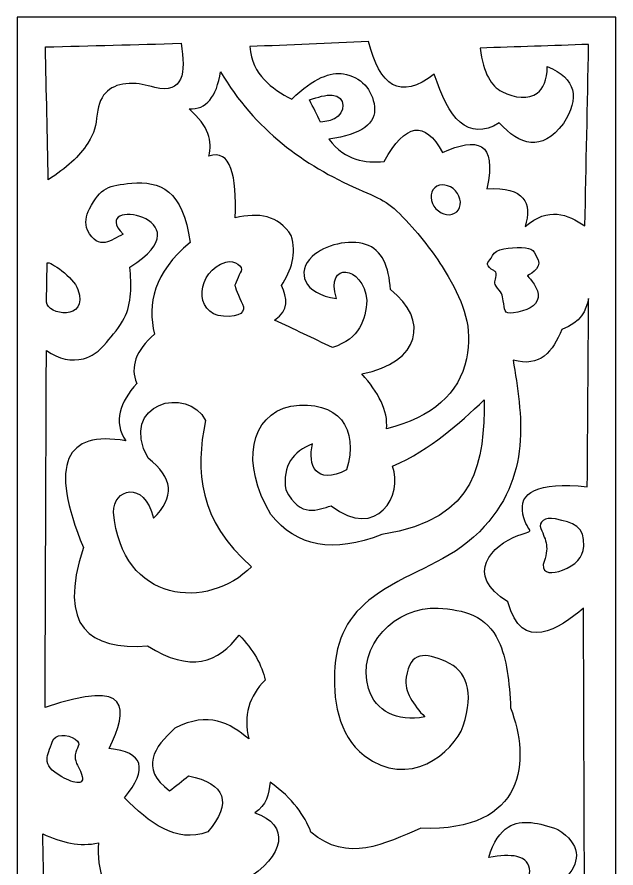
# Model space of a CAD drawing. Header units: centimetres. Extents: x -21.3 to -15.9, y -9 to 9.
# Drawn here: x -21.33 to -15.86, y 1.23 to 9 of the extents above; entities that cross this region are included whole.
import ezdxf

# ---------------------------------------------------------------- set-up
doc = ezdxf.new("R2010")
doc.units = ezdxf.units.CM
doc.header["$MEASUREMENT"] = 0
doc.layers.add('layer 1', color=7, linetype='Continuous')

msp = doc.modelspace()

# ---------------------------------------------------------------- linework, layer by layer
at = {"layer": 'layer 1', "color": 250}
for points, knots in [([(-15.86058, -9.00021), (-15.86058, -9.00021), (-21.32769, -9.00021), (-21.32769, -9.00021), (-21.32769, -9.00021), (-21.32769, -9.00021), (-21.32769, 9.00077), (-21.32769, 9.00077), (-21.32769, 9.00077), (-21.32769, 9.00077), (-15.86058, 9.00077), (-15.86058, 9.00077), (-15.86058, 9.00077), (-15.86058, 9.00077), (-15.86058, -9.00021), (-15.86058, -9.00021)], [0, 0, 0, 0, 0.2, 0.2, 0.2, 0.2, 0.4, 0.4, 0.4, 0.4, 0.6, 0.6, 0.6, 0.6, 1, 1, 1, 1]), ([(-19.83013, 8.76064), (-20.24299, 8.74951), (-20.65589, 8.73835), (-21.06882, 8.72716), (-21.06882, 8.72716), (-21.05986, 8.32322), (-21.05093, 7.91925), (-21.04204, 7.51524), (-21.04204, 7.51524), (-20.87753, 7.62289), (-20.75907, 7.72718), (-20.68135, 7.84993), (-20.68135, 7.84993), (-20.62034, 7.94626), (-20.60799, 8.0082), (-20.59628, 8.11426), (-20.59628, 8.11426), (-20.57483, 8.30847), (-20.46579, 8.38594), (-20.30484, 8.39409), (-20.30484, 8.39409), (-20.21197, 8.39875), (-20.15511, 8.37834), (-20.06968, 8.35783), (-20.06968, 8.35783), (-19.80939, 8.2953), (-19.78442, 8.48948), (-19.83013, 8.76064)], [0, 0, 0, 0, 0.125, 0.125, 0.125, 0.125, 0.25, 0.25, 0.25, 0.25, 0.375, 0.375, 0.375, 0.375, 0.5, 0.5, 0.5, 0.5, 0.625, 0.625, 0.625, 0.625, 0.75, 0.75, 0.75, 0.75, 1, 1, 1, 1]), ([(-16.1439, 7.09484), (-16.30553, 7.20116), (-16.47389, 7.27129), (-16.68974, 7.08808), (-16.68974, 7.08808), (-16.6256, 7.30548), (-16.69071, 7.44961), (-17.04014, 7.43273), (-17.04014, 7.43273), (-16.9423, 7.86753), (-17.12877, 7.90582), (-17.4445, 7.76389), (-17.4445, 7.76389), (-17.60394, 8.06121), (-17.78136, 8.03414), (-17.97686, 7.6828), (-17.97686, 7.6828), (-18.15237, 7.66572), (-18.32471, 7.68584), (-18.48226, 7.88554), (-18.48226, 7.88554), (-18.17507, 7.92801), (-18.0498, 8.03133), (-18.06516, 8.18161), (-18.06516, 8.18161), (-18.08111, 8.33768), (-18.19076, 8.45652), (-18.34764, 8.48133), (-18.34764, 8.48133), (-18.46661, 8.50012), (-18.61359, 8.44879), (-18.81921, 8.2505), (-18.81921, 8.2505), (-19.00815, 8.34929), (-19.17674, 8.46852), (-19.20336, 8.73033), (-19.20336, 8.73033), (-18.84166, 8.74608), (-18.48, 8.76186), (-18.11837, 8.77765), (-18.11837, 8.77765), (-18.01952, 8.37439), (-17.83305, 8.23469), (-17.51861, 8.48026), (-17.51861, 8.48026), (-17.39165, 8.07917), (-17.21417, 7.8584), (-16.92561, 8.03424), (-16.92561, 8.03424), (-16.73797, 7.8269), (-16.54476, 7.76602), (-16.3393, 8.02748), (-16.3393, 8.02748), (-16.19497, 8.26005), (-16.21852, 8.44141), (-16.48758, 8.54786), (-16.48758, 8.54786), (-16.48955, 8.42456), (-16.52471, 8.34706), (-16.57941, 8.30543), (-16.57941, 8.30543), (-16.65933, 8.24465), (-16.78105, 8.26037), (-16.90193, 8.32137), (-16.90193, 8.32137), (-16.99657, 8.36912), (-17.07045, 8.48136), (-17.10079, 8.71681), (-17.10079, 8.71681), (-16.77057, 8.72806), (-16.44038, 8.73932), (-16.11019, 8.75061), (-16.11019, 8.75061), (-16.12145, 8.19865), (-16.13267, 7.64673), (-16.1439, 7.09484)], [0, 0, 0, 0, 0.05, 0.05, 0.05, 0.05, 0.1, 0.1, 0.1, 0.1, 0.15, 0.15, 0.15, 0.15, 0.2, 0.2, 0.2, 0.2, 0.25, 0.25, 0.25, 0.25, 0.3, 0.3, 0.3, 0.3, 0.35, 0.35, 0.35, 0.35, 0.4, 0.4, 0.4, 0.4, 0.45, 0.45, 0.45, 0.45, 0.5, 0.5, 0.5, 0.5, 0.55, 0.55, 0.55, 0.55, 0.6, 0.6, 0.6, 0.6, 0.65, 0.65, 0.65, 0.65, 0.7, 0.7, 0.7, 0.7, 0.75, 0.75, 0.75, 0.75, 0.8, 0.8, 0.8, 0.8, 0.85, 0.85, 0.85, 0.85, 0.9, 0.9, 0.9, 0.9, 1, 1, 1, 1]), ([(-19.46999, 8.50174), (-19.50579, 8.26881), (-19.60134, 8.15534), (-19.7567, 8.16126), (-19.7567, 8.16126), (-19.57592, 8.00451), (-19.54305, 7.86416), (-19.5775, 7.73119), (-19.5775, 7.73119), (-19.37583, 7.7985), (-19.32213, 7.55357), (-19.33559, 7.16671), (-19.33559, 7.16671), (-19.12356, 7.21756), (-18.94142, 7.19372), (-18.82487, 7.00544), (-18.82487, 7.00544), (-18.77416, 6.83976), (-18.82193, 6.69042), (-18.91447, 6.54848), (-18.91447, 6.54848), (-18.86346, 6.43498), (-18.83642, 6.32445), (-18.97719, 6.23489), (-18.97719, 6.23489), (-18.801, 6.15127), (-18.62478, 6.06766), (-18.44856, 5.98401), (-18.44856, 5.98401), (-18.19416, 6.06746), (-18.14958, 6.23479), (-18.13496, 6.41408), (-18.13496, 6.41408), (-18.16731, 6.73916), (-18.51772, 6.77274), (-18.41272, 6.432), (-18.41272, 6.432), (-18.7138, 6.4702), (-18.78192, 6.67518), (-18.63319, 6.81514), (-18.63319, 6.81514), (-18.51998, 6.92163), (-18.29362, 6.97351), (-18.1459, 6.92506), (-18.1459, 6.92506), (-17.99397, 6.87515), (-17.93225, 6.72212), (-17.91993, 6.51264), (-17.91993, 6.51264), (-17.56218, 6.23641), (-17.64463, 5.84829), (-18.17976, 5.74209), (-18.17976, 5.74209), (-18.03194, 5.57486), (-17.93642, 5.40763), (-17.95577, 5.24034), (-17.95577, 5.24034), (-17.53533, 5.3488), (-17.29193, 5.56218), (-17.22568, 5.88057), (-17.22568, 5.88057), (-17.16552, 6.16964), (-17.24923, 6.38326), (-17.39201, 6.63064), (-17.39201, 6.63064), (-17.48623, 6.79396), (-17.60552, 6.95478), (-17.74778, 7.11328), (-17.74778, 7.11328), (-17.91977, 7.30499), (-17.98475, 7.33048), (-18.21208, 7.42998), (-18.21208, 7.42998), (-18.46295, 7.53983), (-18.69682, 7.67458), (-18.90613, 7.84492), (-18.90613, 7.84492), (-19.12314, 8.02153), (-19.31388, 8.2365), (-19.46999, 8.50174)], [0, 0, 0, 0, 0.047619, 0.047619, 0.047619, 0.047619, 0.0952381, 0.0952381, 0.0952381, 0.0952381, 0.1428571, 0.1428571, 0.1428571, 0.1428571, 0.1904762, 0.1904762, 0.1904762, 0.1904762, 0.2380952, 0.2380952, 0.2380952, 0.2380952, 0.2857143, 0.2857143, 0.2857143, 0.2857143, 0.3333333, 0.3333333, 0.3333333, 0.3333333, 0.3809524, 0.3809524, 0.3809524, 0.3809524, 0.4285714, 0.4285714, 0.4285714, 0.4285714, 0.4761905, 0.4761905, 0.4761905, 0.4761905, 0.5238095, 0.5238095, 0.5238095, 0.5238095, 0.5714286, 0.5714286, 0.5714286, 0.5714286, 0.6190476, 0.6190476, 0.6190476, 0.6190476, 0.6666667, 0.6666667, 0.6666667, 0.6666667, 0.7142857, 0.7142857, 0.7142857, 0.7142857, 0.7619048, 0.7619048, 0.7619048, 0.7619048, 0.8095238, 0.8095238, 0.8095238, 0.8095238, 0.8571429, 0.8571429, 0.8571429, 0.8571429, 0.9047619, 0.9047619, 0.9047619, 0.9047619, 1, 1, 1, 1]), ([(-18.5564, 8.041), (-18.50012, 8.04585), (-18.45927, 8.05691), (-18.42967, 8.07247), (-18.42967, 8.07247), (-18.33137, 8.12423), (-18.316, 8.27764), (-18.45263, 8.28735), (-18.45263, 8.28735), (-18.50934, 8.29136), (-18.58163, 8.27043), (-18.65748, 8.24374), (-18.65748, 8.24374), (-18.62378, 8.17614), (-18.59007, 8.10857), (-18.5564, 8.041)], [0, 0, 0, 0, 0.2, 0.2, 0.2, 0.2, 0.4, 0.4, 0.4, 0.4, 0.6, 0.6, 0.6, 0.6, 1, 1, 1, 1]), ([(-21.05951, 5.95622), (-21.06365, 4.87001), (-21.06782, 3.78376), (-21.07199, 2.69748), (-21.07199, 2.69748), (-20.27062, 2.96964), (-20.31736, 2.686), (-20.48517, 2.32291), (-20.48517, 2.32291), (-20.17306, 2.28966), (-20.12732, 2.13983), (-20.34783, 1.87343), (-20.34783, 1.87343), (-20.11904, 1.6441), (-19.88195, 1.45649), (-19.5862, 1.56129), (-19.5862, 1.56129), (-19.3615, 1.83186), (-19.41978, 2.00249), (-19.761, 2.0732), (-19.761, 2.0732), (-19.81929, 2.02743), (-19.87755, 1.98166), (-19.9358, 1.93586), (-19.9358, 1.93586), (-20.21168, 2.14821), (-20.07803, 2.33132), (-19.88586, 2.5102), (-19.88586, 2.5102), (-19.57763, 2.66497), (-19.38631, 2.55648), (-19.21164, 2.41031), (-19.21164, 2.41031), (-19.26161, 2.6226), (-19.2117, 2.8016), (-19.06181, 2.94719), (-19.06181, 2.94719), (-19.09099, 3.08457), (-19.17007, 3.22194), (-19.29904, 3.35922), (-19.29904, 3.35922), (-19.49049, 3.10744), (-19.74444, 3.01176), (-20.13557, 3.25933), (-20.13557, 3.25933), (-20.66634, 3.22391), (-20.95771, 3.42786), (-20.72239, 4.1583), (-20.72239, 4.1583), (-21.03977, 4.92933), (-20.88374, 5.22695), (-20.33534, 5.13217), (-20.33534, 5.13217), (-20.45195, 5.30704), (-20.38538, 5.48184), (-20.23546, 5.65657), (-20.23546, 5.65657), (-20.29792, 5.80649), (-20.24383, 5.95622), (-20.07314, 6.10605), (-20.07314, 6.10605), (-20.13984, 6.38491), (-20.08159, 6.6637), (-19.74852, 6.94259), (-19.74852, 6.94259), (-19.81095, 7.42471), (-20.02611, 7.50593), (-20.28087, 7.48338), (-20.28087, 7.48338), (-20.48989, 7.46491), (-20.56888, 7.44369), (-20.6665, 7.24842), (-20.6665, 7.24842), (-20.69875, 7.18395), (-20.71014, 7.11942), (-20.68494, 7.05496), (-20.68494, 7.05496), (-20.5768, 6.85593), (-20.46857, 6.96775), (-20.36031, 7.0175), (-20.36031, 7.0175), (-20.52751, 7.19437), (-20.32822, 7.23257), (-20.17898, 7.17005), (-20.17898, 7.17005), (-20.02973, 7.10749), (-19.9305, 6.94414), (-20.29788, 6.71785), (-20.29788, 6.71785), (-20.28142, 6.55207), (-20.27841, 6.39025), (-20.34957, 6.25041), (-20.34957, 6.25041), (-20.38625, 6.17822), (-20.45742, 6.0947), (-20.50978, 6.03049), (-20.50978, 6.03049), (-20.5781, 5.94681), (-20.64897, 5.9014), (-20.72191, 5.88176), (-20.72191, 5.88176), (-20.83082, 5.85249), (-20.94283, 5.87827), (-21.05951, 5.95622)], [0, 0, 0, 0, 0.037037, 0.037037, 0.037037, 0.037037, 0.0740741, 0.0740741, 0.0740741, 0.0740741, 0.1111111, 0.1111111, 0.1111111, 0.1111111, 0.1481481, 0.1481481, 0.1481481, 0.1481481, 0.1851852, 0.1851852, 0.1851852, 0.1851852, 0.2222222, 0.2222222, 0.2222222, 0.2222222, 0.2592593, 0.2592593, 0.2592593, 0.2592593, 0.2962963, 0.2962963, 0.2962963, 0.2962963, 0.3333333, 0.3333333, 0.3333333, 0.3333333, 0.3703704, 0.3703704, 0.3703704, 0.3703704, 0.4074074, 0.4074074, 0.4074074, 0.4074074, 0.4444444, 0.4444444, 0.4444444, 0.4444444, 0.4814815, 0.4814815, 0.4814815, 0.4814815, 0.5185185, 0.5185185, 0.5185185, 0.5185185, 0.5555556, 0.5555556, 0.5555556, 0.5555556, 0.5925926, 0.5925926, 0.5925926, 0.5925926, 0.6296296, 0.6296296, 0.6296296, 0.6296296, 0.6666667, 0.6666667, 0.6666667, 0.6666667, 0.7037037, 0.7037037, 0.7037037, 0.7037037, 0.7407407, 0.7407407, 0.7407407, 0.7407407, 0.7777778, 0.7777778, 0.7777778, 0.7777778, 0.8148148, 0.8148148, 0.8148148, 0.8148148, 0.8518519, 0.8518519, 0.8518519, 0.8518519, 0.8888889, 0.8888889, 0.8888889, 0.8888889, 0.9259259, 0.9259259, 0.9259259, 0.9259259, 1, 1, 1, 1]), ([(-17.31434, 7.22293), (-17.36319, 7.17807), (-17.44813, 7.19055), (-17.50347, 7.25078), (-17.50347, 7.25078), (-17.55875, 7.31098), (-17.56399, 7.39666), (-17.51515, 7.44156), (-17.51515, 7.44156), (-17.46627, 7.48642), (-17.38133, 7.47394), (-17.32602, 7.41374), (-17.32602, 7.41374), (-17.27071, 7.35355), (-17.26547, 7.26783), (-17.31434, 7.22293)], [0, 0, 0, 0, 0.2, 0.2, 0.2, 0.2, 0.4, 0.4, 0.4, 0.4, 0.6, 0.6, 0.6, 0.6, 1, 1, 1, 1]), ([(-16.67049, 6.63747), (-16.67049, 6.63747), (-16.53283, 6.7063), (-16.57155, 6.78374), (-16.57155, 6.78374), (-16.61026, 6.86117), (-16.61457, 6.89559), (-16.72212, 6.89559), (-16.72212, 6.89559), (-16.82967, 6.89559), (-16.95873, 6.89129), (-16.98884, 6.82245), (-16.98884, 6.82245), (-17.01896, 6.75362), (-17.05768, 6.76223), (-17.01466, 6.7149), (-17.01466, 6.7149), (-16.97164, 6.66758), (-16.95443, 6.6977), (-16.95443, 6.64177), (-16.95443, 6.64177), (-16.95443, 6.58584), (-16.98884, 6.57724), (-16.94152, 6.52561), (-16.94152, 6.52561), (-16.8942, 6.47399), (-16.8985, 6.45678), (-16.88559, 6.38365), (-16.88559, 6.38365), (-16.87269, 6.31051), (-16.87699, 6.2804), (-16.75653, 6.30621), (-16.75653, 6.30621), (-16.63608, 6.33202), (-16.56294, 6.38365), (-16.57155, 6.46969), (-16.57155, 6.46969), (-16.58015, 6.55573), (-16.67049, 6.63747), (-16.67049, 6.63747)], [0, 0, 0, 0, 0.0909091, 0.0909091, 0.0909091, 0.0909091, 0.1818182, 0.1818182, 0.1818182, 0.1818182, 0.2727273, 0.2727273, 0.2727273, 0.2727273, 0.3636364, 0.3636364, 0.3636364, 0.3636364, 0.4545455, 0.4545455, 0.4545455, 0.4545455, 0.5454545, 0.5454545, 0.5454545, 0.5454545, 0.6363636, 0.6363636, 0.6363636, 0.6363636, 0.7272727, 0.7272727, 0.7272727, 0.7272727, 0.8181818, 0.8181818, 0.8181818, 0.8181818, 1, 1, 1, 1]), ([(-21.05135, 6.75776), (-21.05135, 6.75776), (-21.05718, 6.39678), (-21.05718, 6.39678), (-21.05718, 6.39678), (-21.05899, 6.28276), (-20.66825, 6.21713), (-20.77188, 6.51323), (-20.77188, 6.51323), (-20.81264, 6.62967), (-21.02807, 6.76941), (-21.05135, 6.75776)], [0, 0, 0, 0, 0.25, 0.25, 0.25, 0.25, 0.5, 0.5, 0.5, 0.5, 1, 1, 1, 1]), ([(-19.3396, 6.54816), (-19.3396, 6.54816), (-19.30466, 6.64714), (-19.28137, 6.68207), (-19.28137, 6.68207), (-19.25809, 6.71701), (-19.3396, 6.78687), (-19.42111, 6.76358), (-19.42111, 6.76358), (-19.69146, 6.68634), (-19.72371, 6.28936), (-19.4444, 6.26869), (-19.4444, 6.26869), (-19.2872, 6.25704), (-19.2348, 6.31527), (-19.26973, 6.37931), (-19.26973, 6.37931), (-19.30466, 6.44336), (-19.3396, 6.54816), (-19.3396, 6.54816)], [0, 0, 0, 0, 0.1666667, 0.1666667, 0.1666667, 0.1666667, 0.3333333, 0.3333333, 0.3333333, 0.3333333, 0.5, 0.5, 0.5, 0.5, 0.6666667, 0.6666667, 0.6666667, 0.6666667, 1, 1, 1, 1]), ([(-16.14565, 0.29934), (-16.24954, 0.45939), (-16.37485, 0.58321), (-16.53981, 0.63962), (-16.53981, 0.63962), (-16.60438, 0.66168), (-16.67502, 0.67345), (-16.75285, 0.673), (-16.75285, 0.673), (-16.67014, 0.67792), (-16.60344, 0.69454), (-16.55127, 0.72171), (-16.55127, 0.72171), (-16.46991, 0.76412), (-16.42382, 0.83227), (-16.40729, 0.92177), (-16.40729, 0.92177), (-16.37818, 1.07936), (-16.40917, 1.02903), (-16.30298, 1.15961), (-16.30298, 1.15961), (-16.18453, 1.3052), (-16.18288, 1.4475), (-16.39086, 1.5838), (-16.39086, 1.5838), (-16.55948, 1.64513), (-16.72031, 1.68252), (-16.84429, 1.60628), (-16.84429, 1.60628), (-16.91869, 1.56055), (-16.97985, 1.47386), (-17.02142, 1.32691), (-17.02142, 1.32691), (-16.91552, 1.34703), (-16.82905, 1.35175), (-16.76604, 1.33804), (-16.76604, 1.33804), (-16.6016, 1.30226), (-16.62893, 1.12028), (-16.72538, 1.02942), (-16.72538, 1.02942), (-16.84057, 0.9208), (-17.06544, 0.95431), (-17.37172, 1.09337), (-17.37172, 1.09337), (-17.77143, 1.15166), (-18.16944, 1.21994), (-18.60948, 1.02331), (-18.60948, 1.02331), (-18.82335, 0.97382), (-19.03739, 0.96783), (-19.25171, 1.11672), (-19.25171, 1.11672), (-18.8742, 1.34185), (-18.83477, 1.63057), (-19.1583, 1.7356), (-19.1583, 1.7356), (-19.05052, 1.80282), (-19.0282, 1.90668), (-19.01817, 2.01585), (-19.01817, 2.01585), (-18.80401, 1.86398), (-18.70571, 1.71218), (-18.64451, 1.56045), (-18.64451, 1.56045), (-18.3097, 1.27089), (-17.97498, 1.45658), (-17.64029, 1.59548), (-17.64029, 1.59548), (-16.67703, 1.56119), (-16.64057, 2.22393), (-16.82291, 2.69311), (-16.82291, 2.69311), (-16.83145, 2.9305), (-16.85872, 3.14473), (-16.93143, 3.30264), (-16.93143, 3.30264), (-17.04008, 3.53871), (-17.24748, 3.5901), (-17.48465, 3.60401), (-17.48465, 3.60401), (-17.86888, 3.62659), (-18.23711, 3.26011), (-18.11798, 2.87037), (-18.11798, 2.87037), (-18.05458, 2.66293), (-17.86436, 2.56211), (-17.60526, 2.61137), (-17.60526, 2.61137), (-17.71013, 2.72284), (-17.79459, 2.83819), (-17.77482, 2.97346), (-17.77482, 2.97346), (-17.74002, 3.21182), (-17.60271, 3.19946), (-17.41513, 3.11759), (-17.41513, 3.11759), (-17.22025, 3.03246), (-17.15387, 2.8466), (-17.25496, 2.52964), (-17.25496, 2.52964), (-17.34216, 2.283), (-17.75567, 1.94543), (-18.15829, 2.25951), (-18.15829, 2.25951), (-18.39956, 2.44764), (-18.44943, 2.77954), (-18.42598, 3.07331), (-18.42598, 3.07331), (-18.40166, 3.37778), (-18.27518, 3.57183), (-18.02787, 3.74113), (-18.02787, 3.74113), (-17.71327, 3.95642), (-17.38961, 4.01937), (-17.10723, 4.30246), (-17.10723, 4.30246), (-16.61363, 4.7972), (-16.71956, 5.37852), (-16.79955, 5.86925), (-16.79955, 5.86925), (-16.55178, 5.79889), (-16.43602, 5.945), (-16.35583, 6.14949), (-16.35583, 6.14949), (-16.17861, 6.21419), (-16.13507, 6.31905), (-16.11061, 6.42974), (-16.11061, 6.42974), (-16.11453, 5.85754), (-16.11841, 5.28537), (-16.12229, 4.71323), (-16.12229, 4.71323), (-16.58054, 4.75641), (-16.75217, 4.66173), (-16.70941, 4.46374), (-16.70941, 4.46374), (-16.66677, 4.26643), (-16.57083, 4.33413), (-16.75644, 4.2663), (-16.75644, 4.2663), (-16.9881, 4.18159), (-17.25699, 3.91023), (-16.84626, 3.6623), (-16.84626, 3.6623), (-16.72399, 3.18604), (-16.37404, 3.41925), (-16.15732, 3.60392), (-16.15732, 3.60392), (-16.15341, 2.50237), (-16.14953, 1.40085), (-16.14565, 0.29934)], [0, 0, 0, 0, 0.025641, 0.025641, 0.025641, 0.025641, 0.0512821, 0.0512821, 0.0512821, 0.0512821, 0.0769231, 0.0769231, 0.0769231, 0.0769231, 0.1025641, 0.1025641, 0.1025641, 0.1025641, 0.1282051, 0.1282051, 0.1282051, 0.1282051, 0.1538462, 0.1538462, 0.1538462, 0.1538462, 0.1794872, 0.1794872, 0.1794872, 0.1794872, 0.2051282, 0.2051282, 0.2051282, 0.2051282, 0.2307692, 0.2307692, 0.2307692, 0.2307692, 0.2564103, 0.2564103, 0.2564103, 0.2564103, 0.2820513, 0.2820513, 0.2820513, 0.2820513, 0.3076923, 0.3076923, 0.3076923, 0.3076923, 0.3333333, 0.3333333, 0.3333333, 0.3333333, 0.3589744, 0.3589744, 0.3589744, 0.3589744, 0.3846154, 0.3846154, 0.3846154, 0.3846154, 0.4102564, 0.4102564, 0.4102564, 0.4102564, 0.4358974, 0.4358974, 0.4358974, 0.4358974, 0.4615385, 0.4615385, 0.4615385, 0.4615385, 0.4871795, 0.4871795, 0.4871795, 0.4871795, 0.5128205, 0.5128205, 0.5128205, 0.5128205, 0.5384615, 0.5384615, 0.5384615, 0.5384615, 0.5641026, 0.5641026, 0.5641026, 0.5641026, 0.5897436, 0.5897436, 0.5897436, 0.5897436, 0.6153846, 0.6153846, 0.6153846, 0.6153846, 0.6410256, 0.6410256, 0.6410256, 0.6410256, 0.6666667, 0.6666667, 0.6666667, 0.6666667, 0.6923077, 0.6923077, 0.6923077, 0.6923077, 0.7179487, 0.7179487, 0.7179487, 0.7179487, 0.7435897, 0.7435897, 0.7435897, 0.7435897, 0.7692308, 0.7692308, 0.7692308, 0.7692308, 0.7948718, 0.7948718, 0.7948718, 0.7948718, 0.8205128, 0.8205128, 0.8205128, 0.8205128, 0.8461538, 0.8461538, 0.8461538, 0.8461538, 0.8717949, 0.8717949, 0.8717949, 0.8717949, 0.8974359, 0.8974359, 0.8974359, 0.8974359, 0.9230769, 0.9230769, 0.9230769, 0.9230769, 0.9487179, 0.9487179, 0.9487179, 0.9487179, 1, 1, 1, 1]), ([(-19.18734, 3.98305), (-19.67102, 4.4051), (-19.70239, 4.85642), (-19.6071, 5.31606), (-19.6071, 5.31606), (-19.76498, 5.64001), (-20.40508, 5.47854), (-20.13179, 4.97229), (-20.13179, 4.97229), (-19.90087, 4.7992), (-19.8845, 4.61677), (-20.08281, 4.42502), (-20.08281, 4.42502), (-20.16536, 4.78452), (-20.45321, 4.68664), (-20.44661, 4.48118), (-20.44661, 4.48118), (-20.37344, 3.63794), (-19.57873, 3.58279), (-19.18734, 3.98305)], [0, 0, 0, 0, 0.1666667, 0.1666667, 0.1666667, 0.1666667, 0.3333333, 0.3333333, 0.3333333, 0.3333333, 0.5, 0.5, 0.5, 0.5, 0.6666667, 0.6666667, 0.6666667, 0.6666667, 1, 1, 1, 1]), ([(-17.06243, 5.5058), (-17.30322, 5.28462), (-17.53614, 5.05972), (-17.9002, 4.90012), (-17.9002, 4.90012), (-17.80215, 4.64168), (-18.03624, 4.21633), (-18.46059, 4.53785), (-18.46059, 4.53785), (-18.58086, 4.50702), (-18.73945, 4.41671), (-18.87381, 4.68502), (-18.87381, 4.68502), (-18.9082, 4.90724), (-18.80725, 5.03274), (-18.63041, 5.1039), (-18.63041, 5.1039), (-18.67521, 4.90882), (-18.60366, 4.72536), (-18.31908, 4.86616), (-18.31908, 4.86616), (-18.20632, 5.24377), (-18.39034, 5.51053), (-18.82853, 5.4492), (-18.82853, 5.4492), (-19.20174, 5.36471), (-19.29043, 4.92742), (-19.00967, 4.4586), (-19.00967, 4.4586), (-18.77758, 4.16428), (-18.43979, 4.10392), (-17.99643, 4.27746), (-17.99643, 4.27746), (-17.10493, 4.41694), (-17.06984, 4.95495), (-17.06243, 5.5058)], [0, 0, 0, 0, 0.1, 0.1, 0.1, 0.1, 0.2, 0.2, 0.2, 0.2, 0.3, 0.3, 0.3, 0.3, 0.4, 0.4, 0.4, 0.4, 0.5, 0.5, 0.5, 0.5, 0.6, 0.6, 0.6, 0.6, 0.7, 0.7, 0.7, 0.7, 0.8, 0.8, 0.8, 0.8, 1, 1, 1, 1]), ([(-16.54661, 4.33219), (-16.56974, 4.38977), (-16.51255, 4.43961), (-16.4137, 4.41897), (-16.4137, 4.41897), (-16.25077, 4.38495), (-16.14244, 4.34992), (-16.15551, 4.16978), (-16.15551, 4.16978), (-16.16311, 4.06543), (-16.22793, 3.99637), (-16.34774, 3.95076), (-16.34774, 3.95076), (-16.43835, 3.91632), (-16.53183, 3.9136), (-16.52503, 4.00255), (-16.52503, 4.00255), (-16.49505, 4.084), (-16.48855, 4.13672), (-16.49547, 4.18395), (-16.49547, 4.18395), (-16.50239, 4.23114), (-16.52277, 4.27283), (-16.54661, 4.33219)], [0, 0, 0, 0, 0.1428571, 0.1428571, 0.1428571, 0.1428571, 0.2857143, 0.2857143, 0.2857143, 0.2857143, 0.4285714, 0.4285714, 0.4285714, 0.4285714, 0.5714286, 0.5714286, 0.5714286, 0.5714286, 0.7142857, 0.7142857, 0.7142857, 0.7142857, 1, 1, 1, 1]), ([(-20.79556, 2.40788), (-20.86921, 2.46106), (-20.98113, 2.45518), (-21.00471, 2.39016), (-21.00471, 2.39016), (-21.03075, 2.31838), (-21.05245, 2.26731), (-21.05326, 2.22377), (-21.05326, 2.22377), (-21.0543, 2.16775), (-21.02085, 2.12414), (-20.91764, 2.06489), (-20.91764, 2.06489), (-20.80918, 2.00259), (-20.68057, 1.96989), (-20.74843, 2.11541), (-20.74843, 2.11541), (-20.76221, 2.14032), (-20.77405, 2.16497), (-20.78376, 2.18709), (-20.78376, 2.18709), (-20.79753, 2.2185), (-20.79973, 2.24412), (-20.79663, 2.26582), (-20.79663, 2.26582), (-20.78735, 2.33087), (-20.73029, 2.36076), (-20.79556, 2.40788)], [0, 0, 0, 0, 0.125, 0.125, 0.125, 0.125, 0.25, 0.25, 0.25, 0.25, 0.375, 0.375, 0.375, 0.375, 0.5, 0.5, 0.5, 0.5, 0.625, 0.625, 0.625, 0.625, 0.75, 0.75, 0.75, 0.75, 1, 1, 1, 1]), ([(-20.32269, 0.73032), (-20.51939, 0.97437), (-20.60656, 1.21842), (-20.58421, 1.46257), (-20.58421, 1.46257), (-20.75351, 1.42262), (-20.92288, 1.46496), (-21.0923, 1.54476), (-21.0923, 1.54476), (-21.0848, 1.15619), (-21.07733, 0.76764), (-21.06989, 0.37913), (-21.06989, 0.37913), (-20.88057, 0.62577), (-20.63147, 0.74283), (-20.32269, 0.73032)], [0, 0, 0, 0, 0.2, 0.2, 0.2, 0.2, 0.4, 0.4, 0.4, 0.4, 0.6, 0.6, 0.6, 0.6, 1, 1, 1, 1])]:
    msp.add_open_spline(points, degree=3, knots=knots, dxfattribs=at)

doc.saveas('drawing.dxf')
